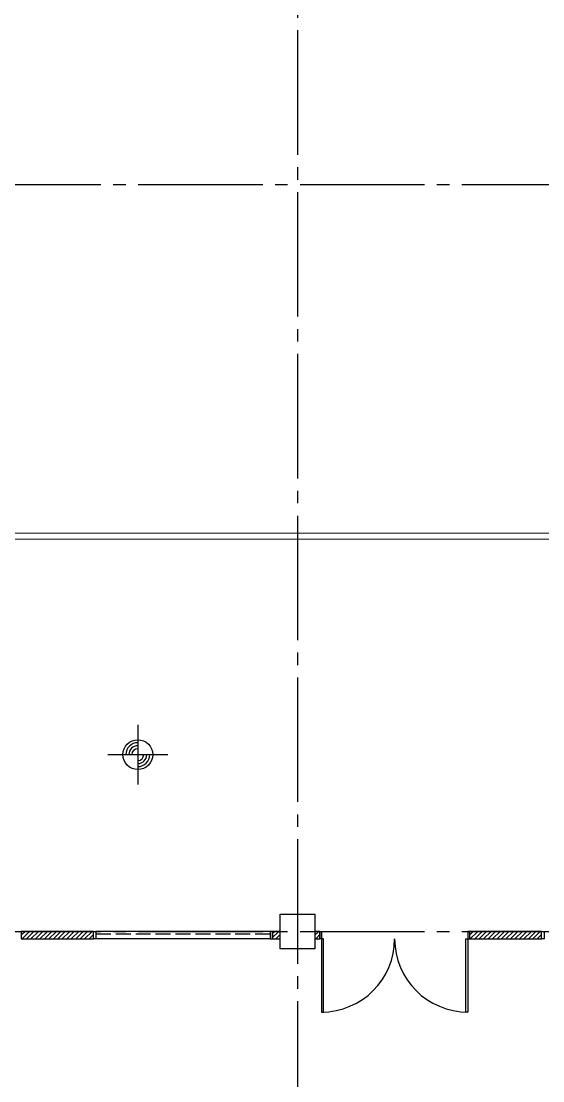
# Model space of a CAD drawing. Extents: x -17313 to 41501, y -1010 to 11880.
# Drawn here: x 345 to 1392, y 7200 to 9328 of the extents above; entities that cross this region are included whole.
import ezdxf
from ezdxf.enums import TextEntityAlignment as Align

# ---------------------------------------------------------------- set-up
doc = ezdxf.new("R2010")
doc.units = 0
doc.header["$LTSCALE"] = 100
for name, pattern in [('X-S-FAB-L10$0$COL-CEN-LIN', [3.25, 2.5, -0.25, 0.25, -0.25]), ('X-S-FAB-L10$0$HIDDEN', [0.4, 0.3, -0.1]), ('X-S-FAB-L10$0$JJP_虛線(退縮線、投影線、地下室範圍、非屬本工程、圖面分區)', [0.45, 0.3, -0.15])]:
    doc.linetypes.add(name, pattern=pattern)
for name, color, linetype in [('0-xref', 8, 'Continuous'), ('X-S-FAB-L10$0$0-DIM-INT', 8, 'Continuous'), ('X-S-FAB-L10$0$0-DIM-TXT', 8, 'Continuous'), ('X-S-FAB-L10$0$A-WALL-EX', 8, 'Continuous'), ('X-S-FAB-L10$0$BLOCK', 8, 'Continuous'), ('X-S-FAB-L10$0$CCL', 8, 'X-S-FAB-L10$0$COL-CEN-LIN'), ('X-S-FAB-L10$0$COL-S', 8, 'Continuous'), ('X-S-FAB-L10$0$DW_Frame', 8, 'Continuous'), ('X-S-FAB-L10$0$WALL_188K_IN', 8, 'Continuous'), ('X-S-FAB-L10$0$WIN', 8, 'Continuous'), ('X-S-FAB-L10$0$WIN-S', 4, 'Continuous')]:
    doc.layers.add(name, color=color, linetype=linetype)
doc.styles.add('X-S-FAB-L10$0$CHINA', font='simplex.shx', dxfattribs={"width": 0.75, "bigfont": 'chineset.shx'})
doc.styles.add('X-S-FAB-L10$0$Standard', font='', dxfattribs={"width": 0.8})
doc.styles.add('X-S-FAB-L10$0$TG_NOTE_TEXT', font='simplex.shx', dxfattribs={"width": 0.75, "bigfont": 'chineset.shx'})
doc.styles.get('X-S-FAB-L10$0$Standard').set_extended_font_data('Microsoft JhengHei')

# ---------------------------------------------------------------- blocks, each defined once
blk = doc.blocks.new('X-S-FAB-L10$0$FAB2-L05')
at = {"layer": 'X-S-FAB-L10$0$CCL'}
for p, q in [((-25260, 11005), (-25260, 0)), ((-26880, 9720), (1210, 9720)), ((-26880, 8220), (1210, 8220))]:
    blk.add_line(p, q, dxfattribs=at)
at = {"layer": 'X-S-FAB-L10$0$COL-S'}
blk.add_lwpolyline([(-25295, 8255), (-25225, 8255), (-25225, 8185), (-25295, 8185)], close=True, dxfattribs=at)
blk = doc.blocks.new('X-S-FAB-L10')
at = {"layer": 'X-S-FAB-L10$0$WALL_188K_IN'}
h = blk.add_hatch(dxfattribs=at)
h.set_pattern_fill('LINE', color=256, scale=2, angle=45)
h.set_pattern_definition([(45, (391.6165, 7485), (-4.49013, 4.49013), [])])
h.paths.add_polyline_path([(345, 7485), (490, 7485), (490, 7500), (345, 7500)])
h = blk.add_hatch(dxfattribs=at)
h.set_pattern_fill('LINE', color=256, scale=2, angle=45)
h.set_pattern_definition([(45, (766.6165, 7485), (-4.49013, 4.49013), [])])
h.paths.add_polyline_path([(850, 7485), (865, 7485), (865, 7500), (850, 7500)])
h = blk.add_hatch(dxfattribs=at)
h.set_pattern_fill('LINE', color=256, scale=2, angle=45)
h.set_pattern_definition([(45, (846.6165, 7485), (-4.49013, 4.49013), [])])
h.paths.add_polyline_path([(935, 7485), (945, 7485), (945, 7500), (935, 7500)])
h = blk.add_hatch(dxfattribs=at)
h.set_pattern_fill('LINE', color=256, scale=2, angle=45)
h.set_pattern_definition([(45, (1291.6165, 7485), (-4.49013, 4.49013), [])])
h.paths.add_polyline_path([(1245, 7485), (1390, 7485), (1390, 7500), (1245, 7500)])
for p, q in [((945, 7500), (945, 7485)), ((1245, 7500), (1245, 7485))]:
    blk.add_line(p, q)
for points in [[(948, 7485), (948, 7338), (952.4, 7338), (952.4, 7485)], [(1242, 7485), (1242, 7338), (1237.6, 7338), (1237.6, 7485)]]:
    blk.add_lwpolyline(points, close=True)
for centre, start, end in [((948, 7485), 270, 0), ((1242, 7485), 180, 270)]:
    blk.add_arc(centre, 147, start, end)
at = {"layer": 'X-S-FAB-L10$0$0-DIM-INT'}
for p, q in [((579.2, 7915.1, -2689.4), (579.2, 7795.1, -2689.4)), ((519.2, 7855.1, -2689.4), (639.2, 7855.1, -2689.4))]:
    blk.add_line(p, q, dxfattribs=at)
blk.add_circle((579.2, 7855.1, -2689.4), 30, dxfattribs=at)
for radius, start, end in [(24, 90, 180), (18, 90, 180), (12, 90, 180), (24, 270, 0), (18, 270, 0), (12, 270, 0)]:
    blk.add_arc((579.2, 7855.1, -2689.4), radius, start, end, dxfattribs=at)
at = {"layer": 'X-S-FAB-L10$0$A-WALL-EX', "linetype": 'X-S-FAB-L10$0$JJP_虛線(退縮線、投影線、地下室範圍、非屬本工程、圖面分區)', "lineweight": 0}
blk.add_line((1751.8, 8300), (-38, 8300), dxfattribs=at)
at = {"layer": 'X-S-FAB-L10$0$A-WALL-EX', "linetype": 'X-S-FAB-L10$0$JJP_虛線(退縮線、投影線、地下室範圍、非屬本工程、圖面分區)', "lineweight": 0, "flags": 128}
for points in [[(1751.8, 8300), (-50, 8300)], [(-38, 8288), (1751.8, 8288)]]:
    blk.add_lwpolyline(points, dxfattribs=at)
at = {"layer": 'X-S-FAB-L10$0$A-WALL-EX', "lineweight": 0, "flags": 128}
for points in [[(1753.5, 8300), (-38, 8300)], [(-38, 8288), (1765, 8288)]]:
    blk.add_lwpolyline(points, dxfattribs=at)
at = {"layer": 'X-S-FAB-L10$0$COL-S'}
for p, q in [((865, 7535), (935, 7535)), ((865, 7465), (865, 7535)), ((935, 7535), (935, 7465)), ((935, 7465), (865, 7465))]:
    blk.add_line(p, q, dxfattribs=at)
at = {"layer": 'X-S-FAB-L10$0$DW_Frame'}
for points in [[(945, 7500), (948, 7500), (948, 7485), (945, 7485)], [(1245, 7500), (1242, 7500), (1242, 7485), (1245, 7485)]]:
    blk.add_lwpolyline(points, dxfattribs=at)
at = {"layer": 'X-S-FAB-L10$0$WALL_188K_IN'}
for points in [[(345, 7485), (490, 7485), (490, 7500), (345, 7500)], [(850, 7485), (865, 7485), (865, 7500), (850, 7500)], [(935, 7485), (945, 7485), (945, 7500), (935, 7500)], [(1245, 7485), (1390, 7485), (1390, 7500), (1245, 7500)]]:
    blk.add_lwpolyline(points, close=True, dxfattribs=at)
at = {"layer": 'X-S-FAB-L10$0$WIN'}
for points in [[(845, 7500), (495, 7500)], [(845, 7485), (495, 7485)]]:
    blk.add_lwpolyline(points, dxfattribs=at)
at = {"layer": 'X-S-FAB-L10$0$WIN-S'}
for points in [[(490, 7500), (495, 7500), (495, 7485), (490, 7485)], [(850, 7500), (845, 7500), (845, 7485), (850, 7485)], [(1390, 7500), (1395, 7500), (1395, 7485), (1390, 7485)]]:
    blk.add_lwpolyline(points, close=True, dxfattribs=at)
at = {"layer": 'X-S-FAB-L10$0$WIN-S', "linetype": 'X-S-FAB-L10$0$HIDDEN'}
blk.add_lwpolyline([(495, 7495), (845, 7495)], dxfattribs=at)
at = {"layer": 'X-S-FAB-L10$0$BLOCK'}
blk.add_blockref('X-S-FAB-L10$0$FAB2-L05', (26160, -720), dxfattribs=at)
at = {"style": 'X-S-FAB-L10$0$TG_NOTE_TEXT', "width": 0.5, "flags": 1}
for p in [(7463.3, 9020), (18268.3, 8649), (11197.8, 4800.2), (16485.8, 4800.2), (25420.3, 2635), (13360, 320, 0), (7463.3, -33.3)]:
    blk.add_attdef('WH', text='', height=20, dxfattribs=at).set_placement(p, align=Align.BOTTOM_LEFT)
at = {"width": 0.5}
for style, p in [('X-S-FAB-L10$0$TG_NOTE_TEXT', (7585, 9020)), ('X-S-FAB-L10$0$TG_NOTE_TEXT', (18390, 8649)), ('X-S-FAB-L10$0$TG_NOTE_TEXT', (11117.5, 4813.5)), ('X-S-FAB-L10$0$TG_NOTE_TEXT', (16607.5, 4813.5)), ('X-S-FAB-L10$0$TG_NOTE_TEXT', (25350, 2635)), ('X-S-FAB-L10$0$Standard', (13129.4, 325, 0)), ('X-S-FAB-L10$0$TG_NOTE_TEXT', (7585, -20))]:
    blk.add_attdef('DESC', text='', height=10, dxfattribs=dict(at, style=style)).set_placement(p, align=Align.BOTTOM_LEFT)
for tag, style, p in [('TYPE', 'X-S-FAB-L10$0$TG_NOTE_TEXT', (7619.3, 9020)), ('NO', 'X-S-FAB-L10$0$TG_NOTE_TEXT', (7650.1, 9020)), ('TYPE', 'X-S-FAB-L10$0$TG_NOTE_TEXT', (18424.2, 8649)), ('NO', 'X-S-FAB-L10$0$TG_NOTE_TEXT', (18455, 8649)), ('NO', 'X-S-FAB-L10$0$TG_NOTE_TEXT', (11088.6, 4813.5)), ('TYPE', 'X-S-FAB-L10$0$TG_NOTE_TEXT', (11151.8, 4813.5)), ('TYPE', 'X-S-FAB-L10$0$TG_NOTE_TEXT', (16641.8, 4813.5)), ('NO', 'X-S-FAB-L10$0$TG_NOTE_TEXT', (16672.6, 4813.5)), ('NO', 'X-S-FAB-L10$0$TG_NOTE_TEXT', (25313, 2635)), ('TYPE', 'X-S-FAB-L10$0$TG_NOTE_TEXT', (25350, 2635)), ('NO', 'X-S-FAB-L10$0$Standard', (13100, 320, 0)), ('TYPE', 'X-S-FAB-L10$0$Standard', (13129.4, 320, 0)), ('TYPE', 'X-S-FAB-L10$0$TG_NOTE_TEXT', (7619.3, -20)), ('NO', 'X-S-FAB-L10$0$TG_NOTE_TEXT', (7650.1, -20))]:
    blk.add_attdef(tag, text='', height=10, dxfattribs=dict(at, style=style)).set_placement(p, align=Align.BOTTOM_RIGHT)
at = {"style": 'X-S-FAB-L10$0$TG_NOTE_TEXT', "width": 0.5, "flags": 1}
for rotation, p in [(180, (43, 7480)), (180, (943, 7480)), (90, (24310, 3717.8)), (270, (17080, 1711.7))]:
    blk.add_attdef('WH', text='', height=20, rotation=rotation, dxfattribs=at).set_placement(p, align=Align.BOTTOM_LEFT)
at = {"width": 0.5}
for rotation, style, p in [(180, 'X-S-FAB-L10$0$Standard', (317.6, 7480)), (180, 'X-S-FAB-L10$0$Standard', (1217.6, 7480)), (90, 'X-S-FAB-L10$0$TG_NOTE_TEXT', (24310, 3647.5)), (270, 'X-S-FAB-L10$0$TG_NOTE_TEXT', (17080, 1605))]:
    blk.add_attdef('DESC', text='', height=10, rotation=rotation, dxfattribs=dict(at, style=style)).set_placement(p, align=Align.BOTTOM_LEFT)
for tag, rotation, style, p in [('TYPE', 180, 'X-S-FAB-L10$0$Standard', (317.6, 7480)), ('NO', 180, 'X-S-FAB-L10$0$Standard', (347, 7480)), ('TYPE', 180, 'X-S-FAB-L10$0$Standard', (1217.6, 7480)), ('NO', 180, 'X-S-FAB-L10$0$Standard', (1247, 7480)), ('TYPE', 90, 'X-S-FAB-L10$0$TG_NOTE_TEXT', (24310, 3647.5)), ('NO', 90, 'X-S-FAB-L10$0$TG_NOTE_TEXT', (24310, 3610.5)), ('TYPE', 270, 'X-S-FAB-L10$0$TG_NOTE_TEXT', (17080, 1605)), ('NO', 270, 'X-S-FAB-L10$0$TG_NOTE_TEXT', (17080, 1573))]:
    blk.add_attdef(tag, text='', height=10, rotation=rotation, dxfattribs=dict(at, style=style)).set_placement(p, align=Align.BOTTOM_RIGHT)
at = {"layer": 'X-S-FAB-L10$0$0-DIM-TXT', "style": 'X-S-FAB-L10$0$CHINA', "width": 0.75}
for p in [(667.4, 7855.1, -2689.4), (22627.4, 6728.8), (25644.7, 6728.8), (24778.8, 5569.1), (1118.3, 4980), (417.8, 4594.6), (23874.8, 4355), (22927.4, 4330.1), (23749.9, 3901.4), (417.8, 3765.2), (1118.3, 3730), (417.8, 3115.8), (536.9, 2227.8), (16909, 1782.7), (888.4, 880.5), (16977.4, 750), (18878.8, 750), (25641.2, 553.2), (21364, 526.9)]:
    blk.add_attdef('HIG', text='', height=80, dxfattribs=at).set_placement(p, align=Align.MIDDLE_LEFT)

msp = doc.modelspace()

# ---------------------------------------------------------------- block references
at = {"layer": '0-xref'}
msp.add_blockref('X-S-FAB-L10', (0, 0), dxfattribs=at)

doc.saveas('drawing.dxf')
